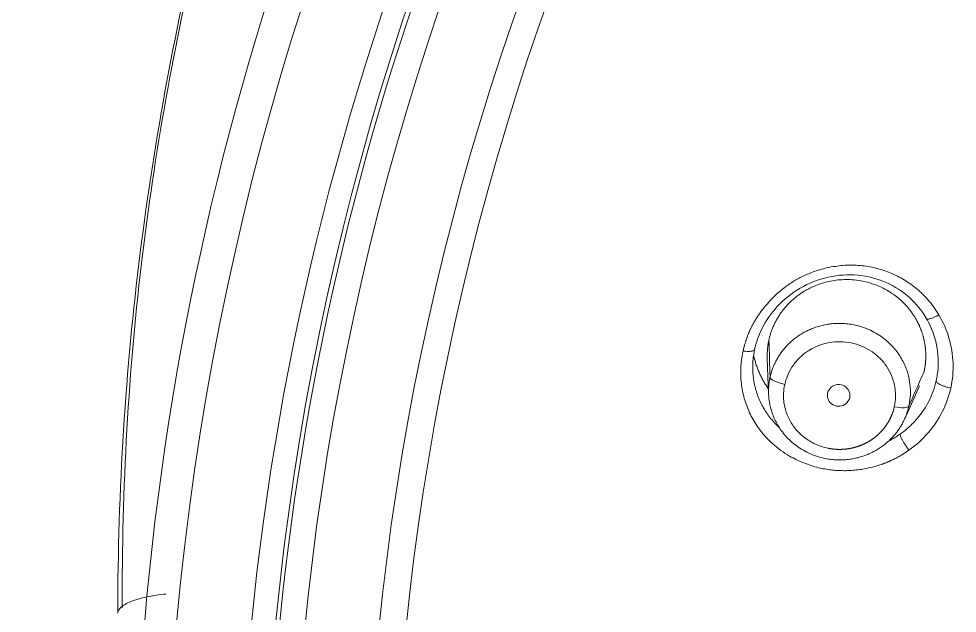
# Model space of a CAD drawing. Extents: x 6534 to 7663, y 0 to 827.
# Drawn here: x 7038.51 to 7057.3, y 539.07 to 550.97 of the extents above; entities that cross this region are included whole.
import ezdxf

# ---------------------------------------------------------------- set-up
doc = ezdxf.new("R2010")
doc.units = 0
doc.header["$LTSCALE"] = 30
doc.header["$MEASUREMENT"] = 0
doc.layers.add('1', color=7, linetype='CONTINUOUS')

msp = doc.modelspace()

# ---------------------------------------------------------------- linework, layer by layer
at = {"layer": '1', "color": 7, "linetype": 'Continuous', "lineweight": 18}
for p, q in [((7053.499691793395, 544.1728813037357), (7053.525636754654, 543.4532155130737)), ((7056.250607689957, 542.9628478806094), (7056.545057013956, 543.6240092853027))]:
    msp.add_line(p, q, dxfattribs=at)
at = {"layer": '1', "color": 7, "linetype": 'Continuous', "lineweight": 13}
msp.add_line((7056.88218088822, 543.7295947271205), (7056.88216684663, 543.7295628435554), dxfattribs=at)
at = {"layer": '1', "color": 7, "linetype": 'Continuous', "lineweight": 18}
for centre, major_axis, ratio, start_param, end_param in [((7103.394459073822, 533.9208478015898), (62.57703589943, 0), 0.9614659969169174, 0, 3.141593206870928), ((7103.394459073841, 533.3074807273692), (-60.5, 3.704556567420745e-15), 0.961465996916715, 4.724169612243257, 7.004196626651515), ((7103.394459073841, 533.4449426646229), (-59.925, 3.669347971945257e-15), 0.961465996916715, 4.712388980381598, 7.853981633974484), ((7103.394459073841, 533.4449426646229), (60, 0), 0.9614659969167146, 1.582576958653465, 4.712388980385212), ((7053.849008147321, 543.7353078782962), (-0.2928377950317864, 0.06513917479600394), 0.2688689929254838, 0.0680853942429805, 1.629968892179969), ((7056.04323114263, 543.2868687404521), (0.2928379914648904, -0.06513823273021889), 0.2688194391949021, 4.77267793523046, 6.229942473766249)]:
    msp.add_ellipse(centre, major_axis=major_axis, ratio=ratio, start_param=start_param, end_param=end_param, dxfattribs=at)
at = {"layer": '1', "color": 7, "linetype": 'Continuous', "lineweight": 13}
for centre, major_axis, ratio, start_param, end_param in [((7103.394459073841, 533.6013644797072), (61.96284250743, 0), 0.9614659969167147, 1.570796326794897, 3.141592647523717), ((7103.394459073841, 533.3074807273701), (59.42499999999999, 0), 0.9614659969167147, 1.570796326794897, 4.701939975486441), ((7103.394459073841, 533.3074807273701), (57.94795379563, 0), 0.9614659969167149, 1.57918664313506, 4.71238898038469), ((7103.394459073841, 533.3518733314663), (57.40309474942, 0), 0.961465996916715, 1.579486275231988, 4.71238898038469)]:
    msp.add_ellipse(centre, major_axis=major_axis, ratio=ratio, start_param=start_param, end_param=end_param, dxfattribs=at)
at = {"layer": '1', "color": 7, "linetype": 'Continuous', "lineweight": 18}
for points, knots in [([(7040.495335583485, 539.0743954198838), (7040.495375012621, 540.309430454327), (7040.534796826194, 541.5291684444405), (7040.686484201206, 543.9334229945171), (7040.798743865589, 545.1180097375191), (7041.090070420118, 547.4485429585166), (7041.269138391587, 548.5944749603523), (7041.688030480564, 550.8446601210444), (7041.92785819816, 551.9489164474094), (7042.462257589615, 554.1133232350858), (7042.756832091029, 555.1734740508969), (7043.394802916262, 557.2477842420617), (7043.738198948302, 558.2619449232602), (7044.468017032275, 560.2428928300337), (7044.854436149557, 561.2096823939096), (7045.664681619643, 563.0950047734973), (7046.088504226211, 564.013545330567), (7046.968144339496, 565.802033941552), (7047.42395665303, 566.6719828571554), (7048.362356762838, 568.3632709763847), (7048.844941778659, 569.1846128408574), (7049.831911688843, 570.7790216661501), (7050.336296433697, 571.5520898611239), (7051.362140086173, 573.0505844892932), (7051.883602071682, 573.7760104967151), (7052.939138273059, 575.180118913202), (7053.473216793484, 575.858799805736), (7054.549796562025, 577.170545816813), (7055.092300860035, 577.8036104396774), (7056.181815033537, 579.0254451074811), (7056.728823316695, 579.6142161231642), (7057.549980359592, 580.4652658228574), (7057.960722739201, 580.882766774042), (7058.439644645401, 581.3560724523231), (7058.678968390118, 581.5893143717644), (7058.798587553228, 581.7050868430683), (7058.858385415593, 581.762761489636), (7058.8882812873, 581.7915459824476), (7058.90322844211, 581.805925029596), (7058.910701822235, 581.8131112544011), (7058.914438462725, 581.8167035422425), (7058.916306770544, 581.8184994800408), (7058.917240921344, 581.8193973974112), (7058.917707995965, 581.8198463432145), (7058.917908170636, 581.8200387457987), (7058.91804162038, 581.8201670135745), (7058.918085154385, 581.8202088570283), (7060.391353624219, 583.2362562935996), (7061.935578980003, 584.579582447865), (7065.149731560021, 587.1093747791838), (7066.819638995216, 588.295825456878), (7070.267654048701, 590.5017266190671), (7072.045753489288, 591.5211722196932), (7075.691867594142, 593.3845618922883), (7077.559857124787, 594.2284906248278), (7081.366919940774, 595.7340607277933), (7083.306026174405, 596.3957117632513), (7087.236181198474, 597.5323435133882), (7089.227212620797, 598.0073103628883), (7093.241699393961, 598.7678179924224), (7095.265149276751, 599.0533504100717), (7099.32495960107, 599.4339423720653), (7101.361314811398, 599.5289927203166), (7103.394459970206, 599.5291235079126)], [0, 0, 0, 0, 0.03125000000024419, 0.03125000000024419, 0.06250000000048839, 0.06250000000048839, 0.09375000000073258, 0.09375000000073258, 0.1250000000009767, 0.1250000000009767, 0.1562500000012209, 0.1562500000012209, 0.1875000000014651, 0.1875000000014651, 0.2187500000017093, 0.2187500000017093, 0.2500000000019535, 0.2500000000019535, 0.2812500000021977, 0.2812500000021977, 0.3125000000024419, 0.3125000000024419, 0.3437500000026861, 0.3437500000026861, 0.3750000000029302, 0.3750000000029302, 0.4062500000031744, 0.4062500000031744, 0.4375000000034186, 0.4375000000034186, 0.4687500000036628, 0.4687500000036628, 0.4843750000037849, 0.4921875000038459, 0.4960937500038763, 0.4980468750038917, 0.4990234375038993, 0.4995117187539029, 0.4997558593789049, 0.4998779296914058, 0.499938964847656, 0.4999694824257812, 0.4999847412148437, 0.4999923706093749, 0.4999961853066406, 0.4999961853066406, 0.5000000000039063, 0.5000000000039063, 0.562500000003418, 0.562500000003418, 0.6250000000029298, 0.6250000000029298, 0.6875000000024415, 0.6875000000024415, 0.7500000000019531, 0.7500000000019531, 0.8125000000014648, 0.8125000000014648, 0.8750000000009766, 0.8750000000009766, 0.9375000000004883, 0.9375000000004883, 1, 1, 1, 1]), ([(7044.62291240372, 560.5198584867958), (7044.309407794847, 559.723392190569), (7043.373898121987, 557.1859222368889), (7041.997311807156, 552.4698740776057), (7040.832727770894, 546.1339042089971), (7040.572342574513, 541.5701576373999), (7040.586073421209, 539.1837189552471)], [0, 0, 0, 0, 0.1171741874526733, 0.3703319587093352, 0.6733466659953624, 1, 1, 1, 1]), ([(7053.015170687417, 544.3209897458155), (7053.016922890402, 544.3287976732431), (7053.020419733153, 544.3443798259154), (7053.02597478522, 544.3676533415014), (7053.03174224443, 544.3907881028413), (7053.037744685916, 544.4137804433831), (7053.043975819095, 544.4366309423449), (7053.050437043516, 544.4593390479172), (7053.057127714982, 544.4819045089571), (7053.064047737771, 544.5043269937037), (7053.071196874205, 544.526606191323), (7053.078574928571, 544.5487417848522), (7053.086181698109, 544.5707334583981), (7053.094016986073, 544.5925808952102), (7053.102080598243, 544.6142837781913), (7053.110372343843, 544.6358417897527), (7053.11889203529, 544.6572546118473), (7053.12763948826, 544.6785219259532), (7053.136614521631, 544.6996434130888), (7053.145816957585, 544.7206187537449), (7053.155246621218, 544.7414476281251), (7053.16490334193, 544.762129715235), (7053.174786948199, 544.7826646962644), (7053.184897286994, 544.8030522419954), (7053.195234151477, 544.8232920596442), (7053.205797549951, 544.8433837185744), (7053.216586704969, 544.8633272988723), (7053.236910662495, 544.8998420660805), (7053.268222315122, 544.9527831733644), (7053.312588070062, 545.0215799242683), (7053.360495370782, 545.090109447126), (7053.429186269725, 545.1812142693129), (7053.521760319133, 545.2916880970511), (7053.628258813494, 545.402344431152), (7053.725957390248, 545.4925640280057), (7053.812124991188, 545.5644465555047), (7053.901099248683, 545.6313337932211), (7053.992881213604, 545.6931957519123), (7054.087444318007, 545.7500401285592), (7054.189486516651, 545.8042817381433), (7054.29906335743, 545.8551528565063), (7054.416201739442, 545.9017690654123), (7054.535822503125, 545.9416973831126), (7054.657904750788, 545.9749513911293), (7054.791861232424, 546.0035792444928), (7054.936849053835, 546.0253221706075), (7055.091801751776, 546.0373162673927), (7055.245806067951, 546.0380407115649), (7055.399964879115, 546.0275163562455), (7055.553425426423, 546.0055656450963), (7055.705215469447, 545.9717482537017), (7055.853390387299, 545.9265066335374), (7055.999092610344, 545.8694263628145), (7056.141108568561, 545.8011863909346), (7056.278013726391, 545.7220601200879), (7056.407390175696, 545.6332444928767), (7056.500450613901, 545.5581872864345), (7056.562032919948, 545.503233555507), (7056.595426170092, 545.4719755661522), (7056.62802837542, 545.4399854857625), (7056.659839054113, 545.4072625015569), (7056.690860161857, 545.3738095515432), (7056.721093061756, 545.3396284425166), (7056.750539378338, 545.3047211813832), (7056.779200606408, 545.2690895277096), (7056.807078820514, 545.2327354525864), (7056.83417421684, 545.1956597455005), (7056.860494271168, 545.1578671487173), (7056.886019393682, 545.1193471182264), (7056.910831866838, 545.0801460476637), (7056.926657629841, 545.0535142858212), (7056.934589539071, 545.0401663848379)], [0, 0, 0, 0, 0.004831707842647737, 0.009642560073269846, 0.01443304030969919, 0.01920363897847942, 0.0239548532729821, 0.02868718710357806, 0.03340115103960346, 0.0380972622428711, 0.0427760443929107, 0.04743802760315619, 0.05208374832852369, 0.05671374926385601, 0.06132857923340922, 0.06592879307100208, 0.07051495149114788, 0.07508762095078754, 0.07964737350185584, 0.08419478663470781, 0.08873044311230013, 0.09325493079546497, 0.09776884245920411, 0.1022727756003357, 0.1067673322365859, 0.1112531186973887, 0.115730745406677, 0.1202008266580587, 0.1359930625203254, 0.1520754799774324, 0.1684703031532935, 0.1851984803367765, 0.2191072243858356, 0.2528935165829879, 0.2749249815760524, 0.2967030040852465, 0.3182847351374303, 0.3397289239198966, 0.3610954541048751, 0.3824448338650404, 0.4069202508499437, 0.4313346902960853, 0.4557687326977307, 0.480302392987034, 0.5050143012413242, 0.5356039526473398, 0.5658054258330054, 0.5957774850921443, 0.6256799203771698, 0.656328970485534, 0.6867420188119412, 0.7170972219304185, 0.7475703910867497, 0.7790739645248176, 0.8102168660182159, 0.8411772621216204, 0.8721340044230538, 0.8812242065476362, 0.8903015204691465, 0.8993708601968144, 0.9084371416519385, 0.9175052752414598, 0.9265801584471314, 0.9356666684903122, 0.9447696551308573, 0.9538939336566317, 0.9630442781163668, 0.9722254148446616, 0.9814420163227523, 0.9906986954131267, 1, 1, 1, 1]), ([(7053.247165959816, 544.3549195489022), (7053.277544872003, 544.4923002463197), (7053.38424482448, 544.7955206283254), (7053.683112223941, 545.2316855658496), (7054.144765993636, 545.6034742175475), (7054.713280482358, 545.827487446666), (7055.316374200551, 545.8670133869991), (7055.88751819771, 545.7196757438928), (7056.35833412484, 545.4145874192714), (7056.588065893317, 545.134210170107), (7056.675720264599, 544.987952304707)], [0, 0, 0, 0, 0.09819200111401083, 0.2204542963983953, 0.3538521255838996, 0.4891404412728869, 0.6227123230504903, 0.753796969819065, 0.8824985534209099, 1, 1, 1, 1]), ([(7053.533332932765, 544.5421058582165), (7053.536116317371, 544.5542743298156), (7053.541689098311, 544.5786375552402), (7053.551239333201, 544.6149566870931), (7053.561672412461, 544.65113110014), (7053.573073360679, 544.6871197884634), (7053.585418274331, 544.7229037939665), (7053.598711724992, 544.7584580912894), (7053.612949812776, 544.7937591653449), (7053.628130088362, 544.8287829945266), (7053.644248876472, 544.8635056134585), (7053.66130198653, 544.8979029827547), (7053.679284513322, 544.9319510454739), (7053.698190882813, 544.9656257338002), (7053.718014832612, 544.9989029894914), (7053.738749410582, 545.0317587810141), (7053.760386969162, 545.0641691219394), (7053.782919161438, 545.0961100893583), (7053.806336937384, 545.1275578426348), (7053.830630540684, 545.1584886424039), (7053.855789506063, 545.1888788698157), (7053.881802657153, 545.2187050460193), (7053.908658104898, 545.247943851859), (7053.936343246542, 545.2765721478095), (7053.964844765107, 545.3045669940088), (7053.994148629756, 545.3319056708274), (7054.024240095598, 545.3585656982791), (7054.055103708441, 545.3845248605553), (7054.086723293884, 545.4097612120781), (7054.119082007986, 545.434253153368), (7054.152162160366, 545.4579792461068), (7054.185945892366, 545.4809190050933), (7054.236555514635, 545.5134153239546), (7054.308077842119, 545.5550537615468), (7054.40530032162, 545.6035584427332), (7054.514810559116, 545.648900407678), (7054.636855818957, 545.6888904847697), (7054.771398876271, 545.7211153383073), (7054.918036950957, 545.742961437832), (7055.075909603856, 545.751668265299), (7055.243659826207, 545.7443618129287), (7055.484423923355, 545.7085741285655), (7055.770658812618, 545.6141030375334), (7056.057554414232, 545.441806598144), (7056.267632731113, 545.2521269085096), (7056.378499689966, 545.1123388852361), (7056.429131259456, 545.0362837051184), (7056.440804512147, 545.0181977969892), (7056.452201265285, 544.9999770487025), (7056.463320519388, 544.9816252725777), (7056.474160895075, 544.9631466291089), (7056.484721197137, 544.9445451906545), (7056.495000263397, 544.9258250569451), (7056.504997004877, 544.9069903229906), (7056.514710394772, 544.8880450864795), (7056.524139471098, 544.8689934446197), (7056.53328333567, 544.849839493822), (7056.542141154036, 544.8305873286295), (7056.550712155148, 544.8112410408562), (7056.558995631087, 544.79180471869), (7056.566990936745, 544.7722824458065), (7056.574697489519, 544.7526783004955), (7056.582114768975, 544.7329963547995), (7056.589242316507, 544.7132406736528), (7056.596079734987, 544.6934153140369), (7056.6026266884, 544.6735243241451), (7056.608882901462, 544.6535717425527), (7056.614848159243, 544.6335615974012), (7056.620522306756, 544.6134979055882), (7056.625905248558, 544.5933846719731), (7056.630996948328, 544.5732258885841), (7056.635797428433, 544.5530255338467), (7056.640306769494, 544.5327875718117), (7056.644525109932, 544.5125159513996), (7056.64845264551, 544.4922146056538), (7056.652089628865, 544.4718874510063), (7056.655436369028, 544.4515383865487), (7056.658493230941, 544.43117129332), (7056.661260634954, 544.4107900336021), (7056.663739056327, 544.3903984502253), (7056.665929024717, 544.3700003658882), (7056.667831123654, 544.3495995824819), (7056.669445990013, 544.3291998804348), (7056.670774313479, 544.30880501806), (7056.671816836007, 544.288418730916), (7056.67257435126, 544.2680447311818), (7056.67304770406, 544.2476867070404), (7056.673237789826, 544.227348322072), (7056.67314555399, 544.2070332146627), (7056.67277199143, 544.1867449974211), (7056.672118145886, 544.1664872566048), (7056.67118510935, 544.1462635515695), (7056.669974021547, 544.1260774141983), (7056.668486069051, 544.1059323484292), (7056.666722485732, 544.0858318295082), (7056.664684548217, 544.0657793042838), (7056.662373589903, 544.0457781877053), (7056.659790945842, 544.0258318734891), (7056.656938155113, 544.0059436920842), (7056.653816203959, 543.9861170650033), (7056.650428342428, 543.9663549276688), (7056.646769588167, 543.9466618774227), (7056.642865826296, 543.9270361691574), (7056.640039027132, 543.9140040144334), (7056.638626465927, 543.907491802172)], [0, 0, 0, 0, 0.00780337918538776, 0.01562361259709588, 0.02346072715503822, 0.03131474979504323, 0.03918570746933081, 0.04707362714698804, 0.0549785358144429, 0.06290046047593123, 0.07083942815396282, 0.07879546588977993, 0.08676860074381698, 0.09475885979615095, 0.1027662701469536, 0.1107908589169364, 0.1188326532477907, 0.1268916803026321, 0.1349679672664303, 0.1430615413464428, 0.151172429772644, 0.1593006597981488, 0.1674462586996354, 0.1756092537777634, 0.1837896723575857, 0.1919875417889658, 0.2002028894469802, 0.2084357427323257, 0.2166861290717228, 0.224954075918311, 0.2332396107520474, 0.2415427610800963, 0.2498635544372222, 0.2698934144092493, 0.2918646488958772, 0.315778425194647, 0.3416360109109068, 0.3694387824291746, 0.3991882306030314, 0.4308859646835276, 0.4645337150942549, 0.5001333354290785, 0.5773898290668296, 0.6448210807562569, 0.7023902803685629, 0.750067203287525, 0.7545167017740116, 0.7589612946389035, 0.7634009807589214, 0.7678357590235348, 0.7722656283349968, 0.7766905876083673, 0.7811106357715355, 0.7855257717652523, 0.7899359945431532, 0.7943413030717899, 0.7987416963306504, 0.8031371733121915, 0.8075277330218688, 0.8119133744781555, 0.8162940967125757, 0.8206698987697334, 0.8250407797073374, 0.8294067385962284, 0.8337677745204144, 0.838123886577087, 0.8424750738766617, 0.8468213355428003, 0.8511626707124406, 0.8554990785358243, 0.8598305581765318, 0.8641571088115018, 0.8684787296310691, 0.8727954198389911, 0.8771071786524745, 0.881414005302212, 0.8857158990324048, 0.8900128591007973, 0.8943048847787062, 0.8985919753510514, 0.9028741301163856, 0.9071513483869253, 0.9114236294885816, 0.9156909727609921, 0.9199533775575524, 0.9242108432454443, 0.9284633692056711, 0.9327109548330885, 0.9369535995364335, 0.94119130273836, 0.9454240638754698, 0.9496518823983446, 0.9538747577715768, 0.958092689473807, 0.9623056769977513, 0.966513719850237, 0.9707168175522369, 0.9749149696389006, 0.979108175659587, 0.9832964351779016, 0.9874797477717282, 0.9916581130332616, 0.9958315305690445, 1, 1, 1, 1]), ([(7056.675701080896, 544.9879434112219), (7056.695804922564, 544.9544004515752), (7056.802038626997, 544.7629732770632), (7056.927779007067, 544.3816715324906), (7056.930479473858, 543.9817222363449), (7056.890513817378, 543.767408700584), (7056.882129993151, 543.7295701456878)], [0, 0, 0, 0, 0.08920316000985258, 0.4996720777524297, 0.9110604764238968, 1, 1, 1, 1]), ([(7056.334804949504, 543.2179904827603), (7056.335990363471, 543.2234746730041), (7056.338353721398, 543.2344084943074), (7056.341622765611, 543.2508094290552), (7056.344679283065, 543.267140776325), (7056.34750791079, 543.2834036959302), (7056.35954160149, 543.3580695559222), (7056.370866738125, 543.4994576065524), (7056.354784913178, 543.713382552874), (7056.297898616307, 543.9414540249286), (7056.191631998484, 544.1746240585985), (7056.029195368281, 544.4005206588404), (7055.806894040487, 544.6034367229581), (7055.526035318535, 544.7648750898502), (7055.291480746223, 544.8353884476351), (7055.138924250745, 544.8591796570859), (7055.080091264791, 544.8659415850229), (7055.021570420822, 544.8703061950214), (7054.96346046178, 544.8723334018373), (7054.905862700392, 544.8720834474743), (7054.848870992395, 544.8696206794816), (7054.792574345962, 544.8650121083651), (7054.737056218086, 544.8583273561144), (7054.682394710731, 544.8496382497242), (7054.628662552193, 544.8390185219232), (7054.575927156521, 544.8265434977825), (7054.524250682157, 544.8122897999042), (7054.473690109055, 544.7963350641007), (7054.424297327727, 544.778757668139), (7054.376119240473, 544.7596364732262), (7054.32919787329, 544.7390505785656), (7054.283570497475, 544.7170790890632), (7054.23926975981, 544.6938008962488), (7054.196323820344, 544.6692944724073), (7054.15475649675, 544.643637677852), (7054.114587414324, 544.6169075812345), (7054.075832160717, 544.589180292734), (7054.038502444542, 544.5605308099243), (7054.002606257021, 544.5310328760829), (7053.968148035914, 544.5007588506692), (7053.93512883098, 544.4697795916704), (7053.903546470294, 544.4381643494876), (7053.873395726774, 544.4059806720056), (7053.844668484317, 544.3732943204777), (7053.817353902979, 544.3401691958356), (7053.791438582703, 544.3066672750178), (7053.766906725103, 544.2728485569064), (7053.743740292868, 544.2387710174471), (7053.721919166503, 544.2044905735061), (7053.701421297552, 544.1700610551247), (7053.682222859843, 544.1355341853655), (7053.664298391752, 544.100959568701), (7053.64762095369, 544.0663846824032), (7053.632162211283, 544.0318548892478), (7053.617892770557, 543.9974134025474), (7053.6047815716, 543.9631014537049), (7053.592798701035, 543.9289577461973), (7053.581905695752, 543.8950205402962), (7053.57209149743, 543.8613201548351), (7053.563241754645, 543.8279064685153), (7053.558118940793, 543.8056312552603), (7053.555577088369, 543.7945786762602)], [0, 0, 0, 0, 0.003921000209360659, 0.007817291835323497, 0.01168887558385403, 0.01553575214923024, 0.01935792221394921, 0.06457345803345306, 0.114370932854849, 0.168750241387313, 0.2277112712731297, 0.2912537481261118, 0.3593770407067803, 0.4320799275832211, 0.5093603261009644, 0.5227661485048163, 0.5360504304526188, 0.5492131454081255, 0.5622542682340508, 0.5751737751428266, 0.5879716436481908, 0.6006478525176688, 0.6132023817259162, 0.6256352124089307, 0.6379463268191605, 0.6501357082814714, 0.6622033411500152, 0.6741492107659635, 0.6859733034161667, 0.6976756062926618, 0.7092561074531123, 0.7207147957821286, 0.7320516609534854, 0.743266693393266, 0.7543598842438825, 0.7653312253290357, 0.7761807091195734, 0.7869083287002578, 0.7975140777374845, 0.8079979504478847, 0.818359941567886, 0.8286000463241908, 0.8387182604051953, 0.8487145799333476, 0.8585890014384491, 0.868341521831907, 0.8779721383819508, 0.8874808486897898, 0.8968676506667607, 0.9061325425124436, 0.9152755226937453, 0.9242965899249992, 0.933195743149039, 0.9419729815193044, 0.9506283043829444, 0.9591617112649703, 0.9675732018534464, 0.9758627759857322, 0.9840304336358141, 0.9920761749027084, 1, 1, 1, 1]), ([(7053.49973936869, 544.1715799273288), (7053.499615706461, 544.1749220542456), (7053.499275826996, 544.1850466699607), (7053.49888401013, 544.2019503564006), (7053.498695452638, 544.2222830531978), (7053.498789151543, 544.2425927889917), (7053.499164124586, 544.2628759740869), (7053.499819341533, 544.2831290447225), (7053.500753724773, 544.303348463603), (7053.501966149823, 544.3235307204459), (7053.503455446193, 544.3436723324385), (7053.50522039693, 544.3637698449597), (7053.507259743137, 544.3838198312728), (7053.509572169948, 544.4038188960017), (7053.512156361621, 544.4237636644498), (7053.515010799147, 544.4436508246231), (7053.518134517161, 544.4634769728414), (7053.521524286891, 544.4832391910545), (7053.525185114305, 544.5029328980472), (7053.529091131113, 544.5225598570264), (7053.531919542876, 544.5355930311898), (7053.533332932763, 544.5421058582165)], [0, 0, 0, 0, 0.02690478297839887, 0.08149582781199721, 0.1360242137589709, 0.1904899938565868, 0.2448932211222198, 0.2992339485535524, 0.3535122291288681, 0.4077281158072897, 0.4618816615290547, 0.5159729192157555, 0.5700019417706327, 0.6239687820788163, 0.6778734930075891, 0.731716127406661, 0.7854967381084477, 0.8392153779282909, 0.8928720996648171, 0.9464669561000947, 1, 1, 1, 1]), ([(7053.249871306075, 543.6203005065981), (7053.233960775144, 543.6880152400468), (7053.222430836463, 543.7569259940669), (7053.206599151051, 543.913693322846), (7053.204803006571, 544.0019444177806), (7053.215378142871, 544.1787217347296), (7053.227807959924, 544.2672704422903), (7053.247230544453, 544.3549064840613)], [0, 0, 0, 0, 0.2855228051591603, 0.2855228051591603, 0.6427614025795801, 0.6427614025795801, 1, 1, 1, 1]), ([(7053.232015153058, 544.2096607137992), (7053.233931706513, 544.2014286028971), (7053.239270635886, 544.1791944322094), (7053.248664200264, 544.1430664679101), (7053.260569260357, 544.1013482622388), (7053.273496626027, 544.0597966857526), (7053.287447214312, 544.0184355609372), (7053.302421346103, 543.9772889051283), (7053.318418736079, 543.9363809175834), (7053.335438482869, 543.8957359661558), (7053.35347905963, 543.855378573599), (7053.37253830437, 543.8153334033977), (7053.392613412563, 543.7756252455474), (7053.413700922676, 543.7362790007087), (7053.435796729676, 543.6973196686235), (7053.45889599534, 543.6587723188045), (7053.482993446825, 543.620662125857), (7053.503159547286, 543.5904010776817), (7053.515290455232, 543.5728511898078), (7053.518867930213, 543.5677302120662)], [0, 0, 0, 0, 0.03599953011180877, 0.09737864246774354, 0.1589183390938851, 0.2206188519034345, 0.2824804128805529, 0.344503254086855, 0.4066876076679037, 0.4690337058595995, 0.5315417809944819, 0.5942120655080211, 0.6570447919447924, 0.7200401929646184, 0.7831985013486141, 0.8465199500052177, 0.9100047719761245, 0.9736532004421242, 1, 1, 1, 1]), ([(7053.555573624089, 543.7945795407968), (7053.554403820377, 543.7891687615515), (7053.552062570587, 543.778339606497), (7053.548808732747, 543.7620331518897), (7053.545742241195, 543.7456692940277), (7053.542883085436, 543.7292460829508), (7053.530712568705, 543.6537251063214), (7053.519421872868, 543.5109880644482), (7053.536144811198, 543.2955495205351), (7053.59402735629, 543.0667448445315), (7053.701303378406, 542.8336719192125), (7053.864370246065, 542.6086242756719), (7054.086535293178, 542.4070658291744), (7054.366196484725, 542.2470642717308), (7054.599341370038, 542.1771206748094), (7054.750958813862, 542.1534305728705), (7054.809611830466, 542.1466637528997), (7054.867959668195, 542.1422794067335), (7054.925904574642, 542.1402186685327), (7054.983346250691, 542.140422486867), (7055.040191696971, 542.1428277164136), (7055.096352653297, 542.1473685834048), (7055.151746291851, 542.153976719892), (7055.206295026832, 542.1625815642278), (7055.259926535292, 542.1731106519496), (7055.312573701415, 542.1854899220284), (7055.36417456171, 542.1996440048283), (7055.414672232109, 542.2154965001323), (7055.464014823447, 542.2329702425891), (7055.512155344978, 542.2519875549237), (7055.559051597436, 542.2724704885809), (7055.604666056558, 542.2943410517046), (7055.648965748129, 542.3175214243879), (7055.691922115535, 542.3419341611911), (7055.73351088078, 542.3675023809706), (7055.773711899869, 542.3941499441185), (7055.812509013445, 542.4218016173545), (7055.849889893509, 542.4503832262485), (7055.885845887027, 542.4798217956945), (7055.92037185716, 542.5100456785908), (7055.953466022843, 542.5409846730013), (7055.985129797381, 542.5725701281158), (7056.015367626676, 542.6047350393305), (7056.044186827688, 542.637414132812), (7056.071597427655, 542.670543939897), (7056.097612004603, 542.7040628617301), (7056.122245529566, 542.7379112245121), (7056.145515211017, 542.7720313257764), (7056.167440341732, 542.8063674721143), (7056.18804214895, 542.8408660086634), (7056.207343646311, 542.8754753411636), (7056.225369494567, 542.9101459495773), (7056.242145846725, 542.9448303988606), (7056.257700267849, 542.9794833283936), (7056.272061400426, 543.0140614896004), (7056.285259579558, 543.0485235794054), (7056.297323996358, 543.0828307938864), (7056.308292496194, 543.1169447258162), (7056.318175239814, 543.1508349431792), (7056.327086885254, 543.1844511906743), (7056.332242977618, 543.2068668693059), (7056.334801856121, 543.2179913787436)], [0, 0, 0, 0, 0.003868485647417322, 0.007742402527786865, 0.01162175065925656, 0.01550653005913539, 0.0193967407437349, 0.06511028698123122, 0.1152656649837678, 0.1698602440773145, 0.2288908569741204, 0.2923536480218246, 0.3602438838456502, 0.4325557278057046, 0.5092819792889334, 0.5226462600758721, 0.535890560798409, 0.5490148843729922, 0.5620192346672186, 0.5749036164506509, 0.5876680353465076, 0.6003124977842662, 0.6128370109531281, 0.6252415827564116, 0.6375262217668163, 0.6496909371825967, 0.6617357387846374, 0.6736606368944109, 0.6854656423328644, 0.6971507663801786, 0.7087160207364519, 0.7201614174832777, 0.7314869690462441, 0.7426926881583151, 0.753778587824153, 0.7647446812853156, 0.7755909819864102, 0.7863175035421187, 0.7969242597051688, 0.8074112643352105, 0.8177785313686224, 0.8280260747892343, 0.8381539085999805, 0.8481620467954801, 0.8580505033355583, 0.8678192921196919, 0.8774684269624103, 0.886997921569632, 0.8964077895159561, 0.9056980442229055, 0.9148686989381436, 0.9239197667156454, 0.9328512603968567, 0.9416631925928355, 0.9503555756673774, 0.9589284217211619, 0.9673817425768994, 0.9757155497655108, 0.9839298545133487, 0.9920246677304747, 1, 1, 1, 1]), ([(7056.882179273633, 543.7295599068582), (7056.850550686519, 543.5865164525735), (7056.778023418771, 543.384475389837), (7056.669833583181, 543.1990041911408), (7056.63304566549, 543.1433598236433)], [0, 0, 0, 0, 0.6895371414565056, 1, 1, 1, 1])]:
    msp.add_open_spline(points, degree=3, knots=knots, dxfattribs=at)
at = {"layer": '1', "color": 7, "linetype": 'Continuous', "lineweight": 13}
msp.add_rational_spline([(7056.934589539022, 545.0401675955923), (7056.769631334266, 544.949097758556), (7056.659316215492, 544.9269889208231), (7056.675704059485, 544.9879384257588)], [1.193383310632939, 0.9331835259599959, 0.9355604124158472, 1.200513970000531], degree=3, dxfattribs=at)
at = {"layer": '1', "color": 7, "linetype": 'Continuous', "lineweight": 18}
for points in [[(7056.934589539071, 545.0401672092289), (7057.02325658364, 544.8917559481151), (7057.157822784231, 544.5845172740396), (7057.240698485841, 544.0789487135057), (7057.210952518651, 543.7460602830838), (7057.173770650211, 543.5782336522366)], [(7055.15028363346, 543.3868844726098), (7055.15800673697, 543.4383760602655), (7055.149436839841, 543.5269711778542), (7055.04731877304, 543.6339895966298), (7054.907582211171, 543.6632640110092), (7054.7676758712, 543.6061350962805), (7054.721865048621, 543.52802861581), (7054.706860217, 543.477505101067)], [(7054.706860217, 543.477505101067), (7054.699137113491, 543.4260135134114), (7054.707707010621, 543.3374183958226), (7054.80982507742, 543.230399977047), (7054.949561639291, 543.2011255626676), (7055.089467979261, 543.2582544773959), (7055.135278801841, 543.3363609578669), (7055.15028363346, 543.3868844726098)], [(7057.173770650211, 543.5782336522366), (7057.136787811491, 543.4109723277347), (7057.023928188, 543.0961309676418), (7056.734762982761, 542.6663132225008), (7056.481155642231, 542.4375327848061), (7056.336791909201, 542.3361506785709)]]:
    msp.add_open_spline(points, degree=3, dxfattribs=at)
at = {"layer": '1', "color": 7, "linetype": 'Continuous', "lineweight": 13}
for points in [[(7053.533332932765, 544.5421058582165), (7053.540691501994, 544.2929415024014), (7053.548050071164, 544.0437771463185), (7053.555408640274, 543.7946127899677)], [(7056.638626465925, 543.9074918021711), (7056.588016945935, 543.7925684569623), (7056.486797905955, 543.5627217665447), (7056.385578865975, 543.332875076127), (7056.334969345985, 543.2179517309182)], [(7056.160738009632, 542.6586258269567), (7056.089739139245, 542.608723573318), (7056.01501823875, 542.5635363498031), (7055.937321616556, 542.5235080528282)]]:
    msp.add_open_spline(points, degree=3, dxfattribs=at)
for points, knots in [([(7053.848842741656, 543.65285844032), (7053.864185725595, 543.721833681639), (7053.886588270068, 543.7893554991292), (7053.944655116626, 543.9189081849045), (7053.980317987462, 543.98093585996), (7054.063537780013, 544.0971200378749), (7054.111092650506, 544.1512736770155), (7054.21627238179, 544.2496315641083), (7054.273894650087, 544.2938333877278), (7054.396998748729, 544.3705911663787), (7054.46247754478, 544.4031452294826), (7054.598782713458, 544.4553578421032), (7054.669605726411, 544.475015104686), (7054.813882166831, 544.5006792502672), (7054.88733203815, 544.5066855007021), (7055.034044109544, 544.5048164977547), (7055.107302693439, 544.4969412904502), (7055.250821305654, 544.467610857248), (7055.321077796507, 544.4461563543014), (7055.455896388519, 544.390489856873), (7055.520455166653, 544.3562792344769), (7055.6414009838, 544.2764125079489), (7055.697785041728, 544.2307583723923), (7055.800217605298, 544.1297557723865), (7055.846263586173, 544.0744097974716), (7055.926252740425, 543.9561466257942), (7055.960193942226, 543.8932323440054), (7056.014670647497, 543.7622461597598), (7056.035204808226, 543.6941774858742), (7056.062078894448, 543.5554940069474), (7056.068418157553, 543.4848826201987), (7056.066658520201, 543.3438228949808), (7056.058559663124, 543.2733780333724), (7056.043396743869, 543.2043661572939)], [0, 0, 0, 0, 0.0625, 0.0625, 0.125, 0.125, 0.1875, 0.1875, 0.25, 0.25, 0.3125, 0.3125, 0.375, 0.375, 0.4375, 0.4375, 0.5, 0.5, 0.5625, 0.5625, 0.625, 0.625, 0.6875, 0.6875, 0.75, 0.75, 0.8125, 0.8125, 0.875, 0.875, 0.9375, 0.9375, 1, 1, 1, 1]), ([(7056.336791909202, 542.3361491843748), (7056.330142977254, 542.3314303732482), (7056.316863359262, 542.3220057002895), (7056.296766327576, 542.3081506899102), (7056.276574741097, 542.294527971449), (7056.256273674375, 542.281156169221), (7056.235866827207, 542.2680303318625), (7056.215352934863, 542.2551518041505), (7056.194732064982, 542.2425202532554), (7056.174003936434, 542.2301357975871), (7056.153168368278, 542.2179984383251), (7056.132225159871, 542.2061082112482), (7056.111174122926, 542.194465146174), (7056.090015072972, 542.1830692777967), (7056.068747831667, 542.1719206427902), (7056.047372226202, 542.1610192805824), (7056.025888089495, 542.1503652331444), (7056.004295260162, 542.1399585450595), (7055.982593582559, 542.1297992634527), (7055.960782906768, 542.1198874381903), (7055.938863088762, 542.1102231211639), (7055.916833989881, 542.1008063689369), (7055.894695478892, 542.0916372328743), (7055.872447424425, 542.082715795967), (7055.850089723292, 542.0740420353968), (7055.827622194905, 542.0656163355652), (7055.805044975561, 542.0574375725832), (7055.750181949295, 542.0382680872044), (7055.66204274642, 542.010737172815), (7055.539155938409, 541.9797616576175), (7055.414231949637, 541.9556034397624), (7055.287277655581, 541.9383003071835), (7055.159349962293, 541.9278974712465), (7055.031338355, 541.9244946364133), (7054.904150857621, 541.9284420053123), (7054.777665553149, 541.9397246999965), (7054.651892366712, 541.9584133888334), (7054.466119500728, 541.9972667341876), (7054.224475853061, 542.0737572279918), (7053.973732173858, 542.1962452826033), (7053.769924625103, 542.3282779310771), (7053.60829210161, 542.4582310812616), (7053.47390594494, 542.5916330432951), (7053.363526478463, 542.723105579505), (7053.274289515974, 542.8487141748424), (7053.195833288679, 542.9808454458521), (7053.128586907129, 543.1188786323296), (7053.072551963237, 543.2614769814759), (7053.028050776144, 543.4075162799977), (7052.99534254701, 543.5565628716058), (7052.979414923491, 543.6719475547156), (7052.972474683455, 543.7517444506279), (7052.969724297859, 543.7951301669632), (7052.967976173467, 543.8385904333913), (7052.967233622438, 543.8821246748298), (7052.967495418082, 543.9257307023695), (7052.968761586599, 543.9694066703237), (7052.97103180987, 544.0131505591658), (7052.97430602839, 544.0569602884375), (7052.97858362692, 544.1008337828803), (7052.983866097773, 544.1447685942653), (7052.990147170208, 544.1887633533165), (7052.997449778027, 544.2328123187904), (7053.005687430596, 544.2769258224539), (7053.012005450357, 544.3062824816484), (7053.015170687417, 544.3209897458155)], [0, 0, 0, 0, 0.004807479327103467, 0.009601766038176343, 0.01438347413000544, 0.01915322282780911, 0.02391163641714986, 0.02865934406705115, 0.03339697964453019, 0.03812518152088109, 0.04284459236975938, 0.04755585895747783, 0.05225963192574889, 0.05695656556721398, 0.06164731759412147, 0.06633254890059534, 0.07101292331887613, 0.07568910736991122, 0.08036177000901877, 0.08503158236677075, 0.08969921748595262, 0.09436535005492808, 0.09903065613806555, 0.1036958129037322, 0.1083614983505386, 0.1130283910323114, 0.1176971697824875, 0.1223685134384652, 0.1469181904469037, 0.1714637236987936, 0.196094083336962, 0.2208982138377018, 0.2459641534332466, 0.2707665471813648, 0.2954817127237198, 0.3202043827328224, 0.3450306692633186, 0.3700569659364662, 0.431927842500761, 0.4947121609315511, 0.5368440424252732, 0.578841289626932, 0.6211203634865323, 0.6530535423995507, 0.6847937761143069, 0.7165175845984545, 0.7484014826416633, 0.7801616334370598, 0.8116771307814455, 0.8431065004150425, 0.8746088005708309, 0.8835328617365099, 0.8924462159711278, 0.9013528031512789, 0.9102565681569348, 0.9191614556037562, 0.928071404568188, 0.9369903433404483, 0.9459221842399017, 0.9548708185265029, 0.9638401114404304, 0.9728338974002323, 0.981855975387573, 0.9909101045436618, 1, 1, 1, 1]), ([(7053.01516880256, 544.320992600622), (7053.020718707498, 544.3201914190136), (7053.050986401509, 544.3160822644181), (7053.089834392384, 544.3128015218231), (7053.127905511116, 544.3120070972777), (7053.152430590373, 544.3126813453196), (7053.174708903889, 544.3145034644454), (7053.202766912508, 544.3188250910748), (7053.231639458341, 544.3281412179817), (7053.245803389067, 544.3422887591537), (7053.247248436735, 544.3522289529606), (7053.24716548742, 544.3549174126497)], [0, 0, 0, 0, 0.03963123114432704, 0.2190960272840247, 0.3088284253538738, 0.3985608234237227, 0.4882932214935716, 0.5780256195634207, 0.7574904157031184, 0.9369552118428162, 1, 1, 1, 1]), ([(7053.7431328856, 542.7871202038727), (7053.706604654999, 542.8204713880582), (7053.671632077088, 542.8552865676625), (7053.578973786955, 542.9559366232565), (7053.524914165635, 543.0247136678395), (7053.42860344043, 543.1695638552465), (7053.386382678573, 543.2456641425333), (7053.314762028293, 543.4036806749741), (7053.285338393081, 543.4855756760803), (7053.258140280485, 543.5863596539511), (7053.253867611482, 543.6032923529037), (7053.24987130607, 543.6203005066172)], [0, 0, 0, 0, 0.1491329162091594, 0.1491329162091594, 0.4149665416851743, 0.4149665416851743, 0.6808001671611893, 0.6808001671611893, 0.9466337926372043, 0.9466337926372043, 1, 1, 1, 1]), ([(7056.043396743079, 543.2043665117594), (7056.042186665125, 543.1990404209987), (7056.039771933257, 543.1884121130829), (7056.035840969325, 543.1725744665773), (7056.031699025594, 543.1568627072716), (7056.027327615333, 543.141284250069), (7056.022737076605, 543.1258404798091), (7056.017930091222, 543.1105342532733), (7056.012911390651, 543.0953679038653), (7056.007685170121, 543.0803437738891), (7056.002255773939, 543.0654640742155), (7055.996627510367, 543.0507309229829), (7055.990804698171, 543.036146336694), (7055.984791651611, 543.0217122340209), (7055.978592681867, 543.0074304362611), (7055.972212094156, 542.9933026687208), (7055.965654186068, 542.9793305618809), (7055.958923245636, 542.9655156526537), (7055.952023549549, 542.9518593856415), (7055.944959361388, 542.9383631144237), (7055.93773492992, 542.925028102858), (7055.930354487446, 542.9118555264026), (7055.922822248189, 542.8988464734534), (7055.915142406752, 542.8860019466979), (7055.907319136602, 542.8733228644819), (7055.89935658862, 542.8608100621882), (7055.891258889695, 542.8484642936291), (7055.883030141362, 542.836286232447), (7055.874674418502, 542.8242764735255), (7055.866195768072, 542.8124355344057), (7055.857598207895, 542.8007638567155), (7055.848885725491, 542.789261807598), (7055.840062276955, 542.7779296811464), (7055.831131785883, 542.7667676998467), (7055.822098142341, 542.7557760160184), (7055.812965201876, 542.7449547132578), (7055.803736784578, 542.7343038078839), (7055.794416674175, 542.7238232503819), (7055.785008617182, 542.71351292685), (7055.775516322084, 542.7033726604368), (7055.765943458559, 542.6934022127843), (7055.756293656756, 542.6836012854615), (7055.746570506589, 542.6739695213964), (7055.736777557095, 542.6645065063026), (7055.726918315813, 542.655211770099), (7055.71699624821, 542.6460847883259), (7055.707014777143, 542.6371249835502), (7055.696977282355, 542.6283317267653), (7055.686887100007, 542.6197043387824), (7055.67674752225, 542.6112420916115), (7055.666561796828, 542.6029442098352), (7055.656333126713, 542.5948098719696), (7055.646064669775, 542.5868382118156), (7055.635759538489, 542.5790283198007), (7055.625420799664, 542.5713792443071), (7055.615051474213, 542.5638899929868), (7055.604654536946, 542.5565595340695), (7055.594232916395, 542.5493867976497), (7055.583789494669, 542.5423706769657), (7055.573327107339, 542.535510029667), (7055.562848543343, 542.5288036790575), (7055.552356544927, 542.5222504153394), (7055.541853807604, 542.5158489968271), (7055.531342980144, 542.5095981511572), (7055.520826664589, 542.5034965764776), (7055.510307416284, 542.4975429426222), (7055.499787743944, 542.4917358922726), (7055.489270109732, 542.4860740420995), (7055.478756929365, 542.4805559838883), (7055.468250572242, 542.4751802856545), (7055.457753361588, 542.4699454927331), (7055.447267574624, 542.4648501288602), (7055.436795442751, 542.4598926972303), (7055.426339151756, 542.4550716815429), (7055.415900842037, 542.450385547027), (7055.405482608837, 542.4458327414527), (7055.395086502512, 542.441411696122), (7055.384714528796, 542.4371208268444), (7055.374368649098, 542.4329585348946), (7055.364050780799, 542.4289232079541), (7055.353762797577, 542.4250132210323), (7055.343506529737, 542.4212269373725), (7055.333283764562, 542.4175627093405), (7055.323096246668, 542.4140188792958), (7055.312945678377, 542.4105937804457), (7055.302833720102, 542.4072857376773), (7055.29276199074, 542.4040930683814), (7055.282732068077, 542.4010140832515), (7055.272745489207, 542.3980470870679), (7055.262803750954, 542.3951903794659), (7055.252908310308, 542.3924422556852), (7055.243060584868, 542.3898010073049), (7055.233261953292, 542.3872649229565), (7055.223513755759, 542.3848322890276), (7055.213817294436, 542.3825013903429), (7055.204173833947, 542.3802705108305), (7055.194584601856, 542.3781379341726), (7055.185050789156, 542.3761019444405), (7055.175573550753, 542.3741608267114), (7055.16615400597, 542.3723128676706), (7055.156793239045, 542.3705563561975), (7055.147492299638, 542.3688895839364), (7055.138252203337, 542.367310845852), (7055.129073932181, 542.3658184407682), (7055.119958435167, 542.3644106718943), (7055.110906628775, 542.3630858473321), (7055.101919397488, 542.3618422805735), (7055.092997594322, 542.3606782909806), (7055.084142041344, 542.3595922042487), (7055.075353530207, 542.3585823528624), (7055.066632822678, 542.3576470765297), (7055.057980651167, 542.3567847226086), (7055.049397719258, 542.3559936465153), (7055.040884702245, 542.355272212123), (7055.032442247657, 542.3546187921443), (7055.024070975795, 542.3540317685024), (7055.015771480261, 542.3535095326893), (7055.007544328491, 542.3530504861114), (7054.999390062281, 542.3526530404229), (7054.991309198318, 542.3523156178439), (7054.983302228707, 542.352036651474), (7054.975369621498, 542.3518145855865), (7054.967511821207, 542.3516478759148), (7054.959729249341, 542.3515349899276), (7054.952022304918, 542.3514744070917), (7054.944391364979, 542.3514646191256), (7054.936836785113, 542.3515041302403), (7054.929358899958, 542.3515914573732), (7054.921958023719, 542.351725130407), (7054.914634450669, 542.3519036923822), (7054.907388455656, 542.3521256997005), (7054.900220294598, 542.3523897223149), (7054.893130204983, 542.3526943439147), (7054.886118406361, 542.3530381620976), (7054.87918510083, 542.3534197885365), (7054.872330473524, 542.3538378491344), (7054.865554693091, 542.354290984174), (7054.858857912172, 542.3547778484558), (7054.852240267872, 542.3552971114318), (7054.845701882225, 542.355847457327), (7054.839242862665, 542.35642758526), (7054.832863302476, 542.3570362093456), (7054.826563281254, 542.3576720588039), (7054.820342865349, 542.3583338780486), (7054.814202108316, 542.3590204267803), (7054.808141051352, 542.3597304800646), (7054.802159723729, 542.3604628284088), (7054.796258143228, 542.3612162778304), (7054.790436316557, 542.3619896499204), (7054.784694239779, 542.3627817819006), (7054.779031898717, 542.3635915266746), (7054.773449269373, 542.3644177528745), (7054.767946318319, 542.3652593449019), (7054.762523003104, 542.3661152029636), (7054.757179272656, 542.3669842431023), (7054.751915067625, 542.3678653972279), (7054.74673032089, 542.3687576131192), (7054.741624957542, 542.3696598545116), (7054.736598896622, 542.3705711008638), (7054.731652046554, 542.371490348261), (7054.726784323469, 542.3724166061625), (7054.721995586042, 542.373348909286), (7054.668148812167, 542.384065931546), (7054.576379387913, 542.4090023098865), (7054.461131321314, 542.4558636855945), (7054.377979061397, 542.4992827740275), (7054.301302117185, 542.5462011724517), (7054.226899533538, 542.600004574027), (7054.15255747491, 542.6655249241289), (7054.093246007993, 542.727468545012), (7054.047059488619, 542.7834261288103), (7053.975744935095, 542.8819428031006), (7053.903522241161, 543.017616906714), (7053.857403158287, 543.1636194433463), (7053.838049713852, 543.2583311237622), (7053.829294299424, 543.3210230195587), (7053.824383404143, 543.3857050937709), (7053.823657969287, 543.4521555801616), (7053.827417657916, 543.5201037200382), (7053.834039428195, 543.5736312559343), (7053.840503313399, 543.6115771963414), (7053.844580942415, 543.6329922599766), (7053.8474741505, 543.6464785452313), (7053.848842740766, 543.6528580375443)], [0, 0, 0, 0, 0.004831880931424655, 0.009642103497421993, 0.01443066762380219, 0.01919757323731069, 0.02394282026562471, 0.02866640863735762, 0.03336833828205661, 0.0380486091302032, 0.0427072211132113, 0.04734417416343076, 0.05195946821414473, 0.05655310319957146, 0.06112507905486136, 0.06567539571609989, 0.07020405312030739, 0.07471105120543692, 0.079196389910378, 0.08366006917495124, 0.08810208893991238, 0.09252244914695237, 0.09692114973869591, 0.1012981906587018, 0.105653571851461, 0.1099872932624012, 0.1142993548378835, 0.118589756525203, 0.1228584982725879, 0.1271055800292028, 0.131331001745144, 0.1355347633714423, 0.1397168648600651, 0.1438773061639093, 0.1480160872368134, 0.1521332080335422, 0.1562286685097985, 0.1603024686222179, 0.1643546083283721, 0.1683850875867658, 0.1723939063568379, 0.1763810645989593, 0.1803465622744383, 0.184290399345518, 0.1882125757753726, 0.1921130915281112, 0.1959919465687767, 0.1998491408633494, 0.2036846743787407, 0.207498547082795, 0.2112907589442946, 0.2150613099329557, 0.2188102000194249, 0.2225374291752859, 0.226242997373056, 0.2299269045861858, 0.2335891507890646, 0.2372297359570081, 0.2408486600662711, 0.2444459230940453, 0.248021525018451, 0.2515754658185422, 0.2551077454743156, 0.2586183639666939, 0.262107321277533, 0.2655746173896334, 0.2690202522867178, 0.2724442259534526, 0.2758465383754328, 0.279227189539186, 0.2825861794321829, 0.2859235080428182, 0.2892391753604296, 0.2925331813752827, 0.2958055260785786, 0.2990562094624567, 0.3022852315199843, 0.3054925922451738, 0.3086782916329576, 0.3118423296792112, 0.3149847063807439, 0.3181054217352982, 0.3212044757415526, 0.3242818683991138, 0.3273375997085347, 0.3303716696712891, 0.3333840782897926, 0.3363748255673973, 0.3393439115083828, 0.3422913361179695, 0.3452170994023084, 0.3481212013684856, 0.3510036420245248, 0.3538644213793788, 0.3567035394429399, 0.3595209962260292, 0.3623167917404125, 0.3650909259987759, 0.3678433990147521, 0.3705742108029033, 0.3732833613787227, 0.3759708507586502, 0.378636678960046, 0.3812808460012128, 0.3839033519013902, 0.3865041966807415, 0.3890833803603772, 0.3916409029623362, 0.3941767645095933, 0.3966909650260588, 0.3991835045365724, 0.4016543830669176, 0.4041036006438074, 0.4065311572948899, 0.4089370530487503, 0.4113212879349017, 0.4136838619838066, 0.4160247752268458, 0.4183440276963459, 0.4206416194255641, 0.4229175504486971, 0.425171820800869, 0.4274044305181485, 0.4296153796375325, 0.431804668196952, 0.4339722962352843, 0.4361182637923297, 0.4382425709088265, 0.4403452176264553, 0.4424262039878285, 0.4444855300364878, 0.4465231958169197, 0.4485392013745418, 0.4505335467557089, 0.4525062320077121, 0.4544572571787757, 0.456386622318059, 0.4582943274756683, 0.4601803727026329, 0.462044758050923, 0.4638874835734494, 0.4657085493240509, 0.4675079553575124, 0.4692857017295493, 0.4710417884968179, 0.4727762157169084, 0.4744889834483476, 0.4761800917506033, 0.4778495406840783, 0.4794973303101135, 0.4811234606909892, 0.4827279318899227, 0.4843107439710669, 0.4858718969995198, 0.4874113910413106, 0.4889292261634159, 0.4904254024337454, 0.4918999199211494, 0.4933527786954197, 0.4947839788272886, 0.4961935203884301, 0.4975814034514592, 0.4989476280899283, 0.5430542209290227, 0.5785334662099388, 0.6053806978347439, 0.6235915098029977, 0.6559557581893909, 0.684566013257957, 0.709417158374976, 0.730505370176345, 0.7478281300536999, 0.8157765405470361, 0.8644084022927901, 0.8826104405168469, 0.9012868882328481, 0.9204362823101774, 0.9400570305668887, 0.9601474121155387, 0.9807055776687745, 0.9877953885289307, 0.994226784944988, 1, 1, 1, 1]), ([(7057.173770650397, 543.5782322708128), (7057.155529237234, 543.5819576339368), (7057.136507810528, 543.5863233108544), (7057.097887456517, 543.5963435977678), (7057.078293075555, 543.6019997198368), (7057.039902101475, 543.6144213803777), (7057.021115872861, 543.6211862789637), (7056.985885615539, 543.6354355880926), (7056.969454314439, 543.6429167524998), (7056.940283637248, 543.6580563320831), (7056.927553195441, 543.6657101093097), (7056.906590100555, 543.6806248488442), (7056.898358294202, 543.6878820105235), (7056.88649548074, 543.7015409327382), (7056.882858080426, 543.7079412713842), (7056.879675616936, 543.719614304578), (7056.88012141172, 543.72488787257), (7056.882179273629, 543.7295599068461)], [0, 0, 0, 0, 0.125, 0.125, 0.25, 0.25, 0.375, 0.375, 0.5, 0.5, 0.625, 0.625, 0.75, 0.75, 0.875, 0.875, 1, 1, 1, 1]), ([(7056.63304574197, 543.1433599393285), (7056.572523702263, 543.0518159923231), (7056.430550224679, 542.874709308734), (7056.256582634068, 542.7260728711267), (7056.160720212365, 542.6586489521509)], [0, 0, 0, 0, 0.4872761326796639, 1, 1, 1, 1]), ([(7056.336786759242, 542.336146285325), (7056.331265961559, 542.3434150990129), (7056.309526317559, 542.372511131698), (7056.273216386477, 542.4243605679208), (7056.240657853151, 542.4754191400793), (7056.219168952034, 542.5116475474647), (7056.20555823729, 542.5358605707406), (7056.193431239314, 542.5587479272385), (7056.178554890692, 542.589068500582), (7056.164199957561, 542.6238618851157), (7056.159033543678, 542.6479949854388), (7056.160169541893, 542.6567257991574), (7056.160741923624, 542.6586285779463)], [0, 0, 0, 0, 0.05059610987423964, 0.2000819746069015, 0.3495678393395632, 0.4243107717058941, 0.4990537040722251, 0.5737966364385559, 0.6485395688048868, 0.7980254335375487, 0.9475112982702106, 1, 1, 1, 1]), ([(7040.495654800139, 539.0731969964613), (7040.495539175859, 539.0926869373548), (7040.50046737505, 539.1126168009537), (7040.521492405061, 539.1527522358324), (7040.537595892942, 539.1729558995635), (7040.58141363237, 539.2129231695362), (7040.609131169762, 539.2326840325891), (7040.675807370302, 539.271010992205), (7040.714764514642, 539.2895740710815), (7040.802707542307, 539.3248006875715), (7040.851687076067, 539.3414616687401), (7040.957739272098, 539.3723157513177), (7041.014802296151, 539.386507377998), (7041.134609772194, 539.4120534667395), (7041.197343789876, 539.4234077925971), (7041.325916642118, 539.4431337922811), (7041.391746653266, 539.4515064994453), (7041.457907131396, 539.4584197979052)], [0, 0, 0, 0, 0.125, 0.125, 0.25, 0.25, 0.375, 0.375, 0.5, 0.5, 0.625, 0.625, 0.75, 0.75, 0.875, 0.875, 1, 1, 1, 1])]:
    msp.add_open_spline(points, degree=3, knots=knots, dxfattribs=at)

doc.saveas('drawing.dxf')
